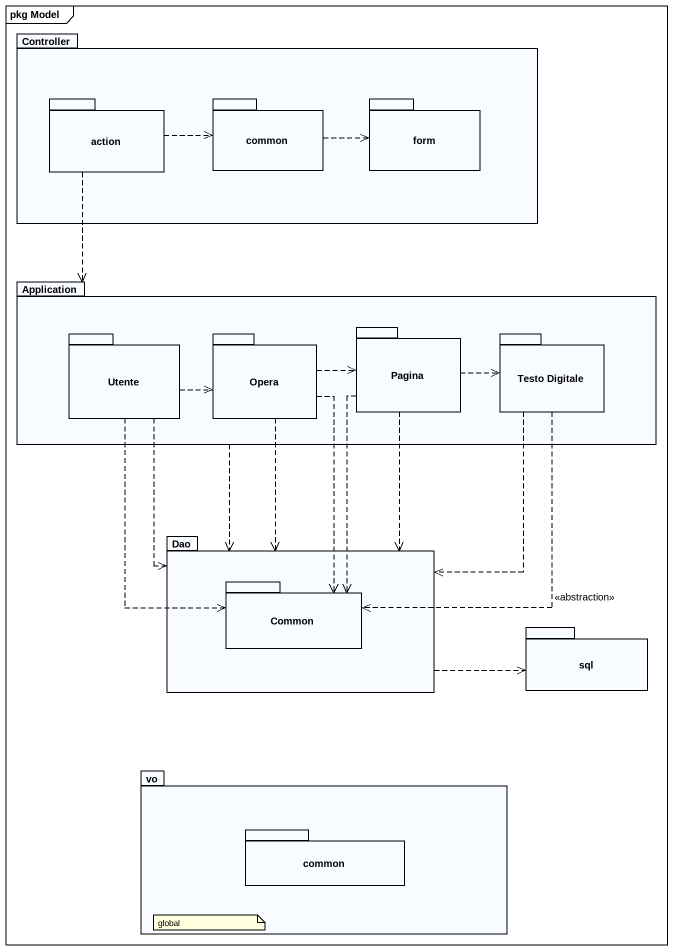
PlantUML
@startuml
mainframe pkg Model
package Controller {
  package "action" as action_ {
  }
  package common {
  }
  package form {
  }
}
package Application {
  package Pagina {
  }
  package Utente {
  }
  package Opera {
  }
  package "Testo Digitale" as Testo_Digitale {
  }
}
package Dao {
  package Common {
  }
}
package sql {
}
package vo {
  package "common" as common_2 {
  }
}
action_ .right.> common
action_ ..> Application
common .right.> form
Application ..> Dao
Pagina .right.> Testo_Digitale
Pagina ..> Dao
Pagina ..> Common
Utente .right.> Opera
Utente ..> Dao
Utente ..> Common
Opera .right.> Pagina
Opera ..> Dao
Opera ..> Common
Testo_Digitale ..> Dao
Testo_Digitale ..> Common : <<abstraction>>
Dao .right.> sql
note as N1
  global
end note
@enduml
